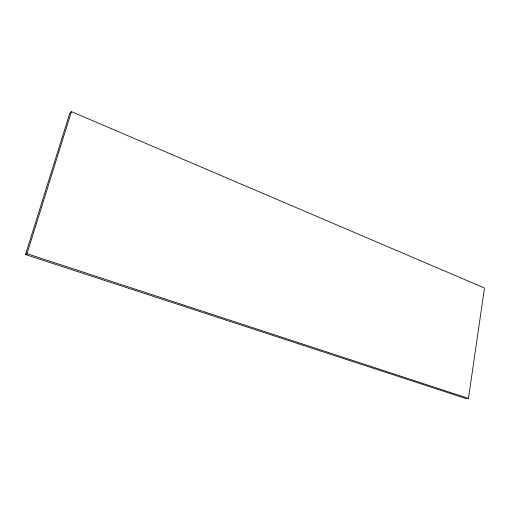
<?xml version="1.0" encoding="UTF-8"?>
<svg xmlns="http://www.w3.org/2000/svg" width="510" height="510" viewBox="0 0 510 510"><rect width="100%" height="100%" fill="white"/><g stroke="black" fill="none" stroke-linecap="round" stroke-linejoin="round"><path stroke-width="0.76" d="M468.448 398.38L484.5 288.029L71.451 111.62L69.755 113.341L25.5 254.56L465.254 398.329L468.448 398.38L26.998 253.68L25.5 254.56M26.998 253.68L71.451 111.62"/></g></svg>
